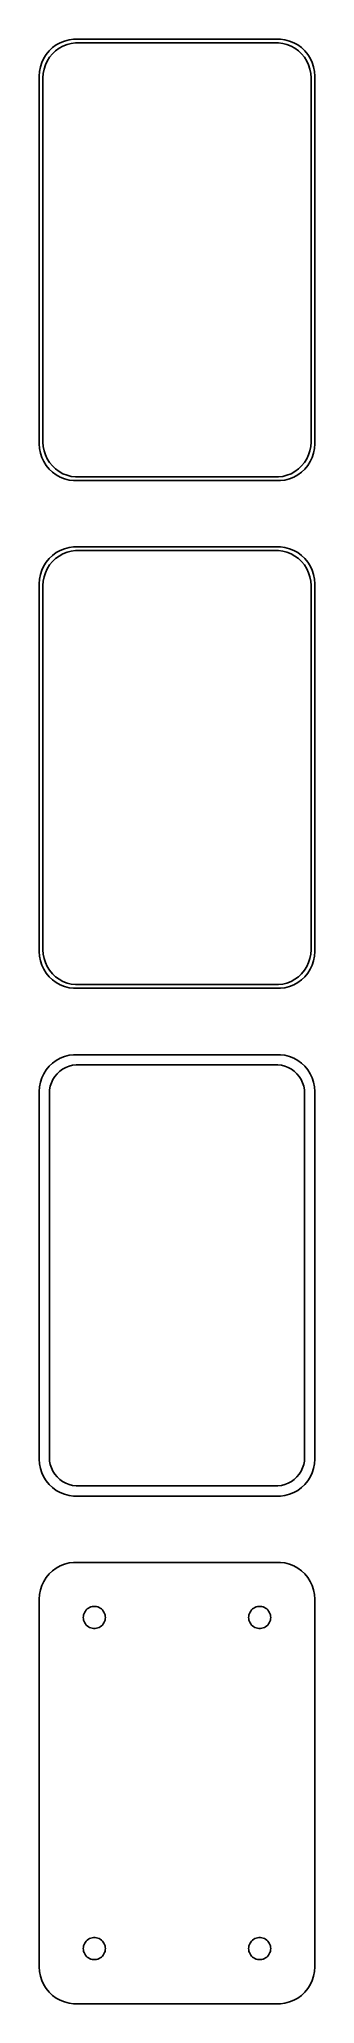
# Model space of a CAD drawing. Header units: metres. Extents: x -19 to 19, y 177 to 444.
import ezdxf

# ---------------------------------------------------------------- set-up
doc = ezdxf.new("R2010")
doc.units = ezdxf.units.M

msp = doc.modelspace()

# ---------------------------------------------------------------- linework, layer by layer
for p, q in [((-16.4291, 443.222), (-16.9371, 442.853)), ((-15.8789, 443.524), (-16.4291, 443.222)), ((-15.2951, 443.755), (-15.8789, 443.524)), ((-15.5224, 443.048), (-14.9678, 443.268)), ((-14.6869, 443.911), (-15.2951, 443.755)), ((-14.9678, 443.268), (-14.3901, 443.416)), ((-14.0639, 443.99), (-14.6869, 443.911)), ((-14.3901, 443.416), (-13.7982, 443.491)), ((14.0639, 443.99), (-14.0639, 443.99)), ((-13.7982, 443.491), (13.7982, 443.491)), ((13.7982, 443.491), (14.3901, 443.416)), ((14.6869, 443.911), (14.0639, 443.99)), ((14.3901, 443.416), (14.9678, 443.268)), ((15.2951, 443.755), (14.6869, 443.911)), ((14.9678, 443.268), (15.5224, 443.048)), ((15.8789, 443.524), (15.2951, 443.755)), ((16.4291, 443.222), (15.8789, 443.524)), ((16.9371, 442.853), (16.4291, 443.222)), ((-18.3989, 440.841), (-18.5929, 440.243)), ((-18.1315, 441.409), (-18.3989, 440.841)), ((-17.7951, 441.939), (-18.1315, 441.409)), ((-17.9164, 440.499), (-17.6624, 441.038)), ((-17.3948, 442.423), (-17.7951, 441.939)), ((-17.6624, 441.038), (-17.3428, 441.542)), ((-16.9371, 442.853), (-17.3948, 442.423)), ((-17.3428, 441.542), (-16.9626, 442.002)), ((-16.9626, 442.002), (-16.5278, 442.41)), ((-16.5278, 442.41), (-16.0452, 442.761)), ((-16.0452, 442.761), (-15.5224, 443.048)), ((15.5224, 443.048), (16.0452, 442.761)), ((16.0452, 442.761), (16.5278, 442.41)), ((16.5278, 442.41), (16.9626, 442.002)), ((17.3948, 442.423), (16.9371, 442.853)), ((16.9626, 442.002), (17.3428, 441.542)), ((17.3428, 441.542), (17.6624, 441.038)), ((17.7951, 441.939), (17.3948, 442.423)), ((17.6624, 441.038), (17.9164, 440.499)), ((18.1315, 441.409), (17.7951, 441.939)), ((18.3989, 440.841), (18.1315, 441.409)), ((18.5929, 440.243), (18.3989, 440.841)), ((-18.7106, 439.627), (-18.75, 439)), ((-18.75, 439), (-18.75, 389)), ((-18.5929, 440.243), (-18.7106, 439.627)), ((-18.25, 438.75), (-18.2125, 439.345)), ((-18.25, 389.25), (-18.25, 438.75)), ((-18.2125, 439.345), (-18.1008, 439.931)), ((-18.1008, 439.931), (-17.9164, 440.499)), ((17.9164, 440.499), (18.1008, 439.931)), ((18.1008, 439.931), (18.2125, 439.345)), ((18.2125, 439.345), (18.25, 438.75)), ((18.25, 438.75), (18.25, 389.25)), ((18.7106, 439.627), (18.5929, 440.243)), ((18.75, 439), (18.7106, 439.627)), ((18.75, 389), (18.75, 439)), ((-18.75, 389), (-18.7106, 388.373)), ((-18.7106, 388.373), (-18.5929, 387.757)), ((-18.5929, 387.757), (-18.3989, 387.159)), ((-18.3989, 387.159), (-18.1315, 386.591)), ((-18.2125, 388.655), (-18.25, 389.25)), ((-18.1008, 388.069), (-18.2125, 388.655)), ((-17.9164, 387.501), (-18.1008, 388.069)), ((-17.6624, 386.962), (-17.9164, 387.501)), ((17.9164, 387.501), (17.6624, 386.962)), ((18.1008, 388.069), (17.9164, 387.501)), ((18.2125, 388.655), (18.1008, 388.069)), ((18.1315, 386.591), (18.3989, 387.159)), ((18.25, 389.25), (18.2125, 388.655)), ((18.3989, 387.159), (18.5929, 387.757)), ((18.5929, 387.757), (18.7106, 388.373)), ((18.7106, 388.373), (18.75, 389)), ((-18.1315, 386.591), (-17.7951, 386.061)), ((-17.7951, 386.061), (-17.3948, 385.577)), ((-17.3428, 386.458), (-17.6624, 386.962)), ((-17.3948, 385.577), (-16.9371, 385.147)), ((-16.9626, 385.998), (-17.3428, 386.458)), ((-16.5278, 385.59), (-16.9626, 385.998)), ((-16.9371, 385.147), (-16.4291, 384.778)), ((-16.0452, 385.239), (-16.5278, 385.59)), ((-16.4291, 384.778), (-15.8789, 384.476)), ((-15.5224, 384.952), (-16.0452, 385.239)), ((-15.8789, 384.476), (-15.2951, 384.245)), ((-14.9678, 384.732), (-15.5224, 384.952)), ((-14.3901, 384.584), (-14.9678, 384.732)), ((-13.7982, 384.509), (-14.3901, 384.584)), ((13.7982, 384.509), (-13.7982, 384.509)), ((14.3901, 384.584), (13.7982, 384.509)), ((14.9678, 384.732), (14.3901, 384.584)), ((15.5224, 384.952), (14.9678, 384.732)), ((15.2951, 384.245), (15.8789, 384.476)), ((16.0452, 385.239), (15.5224, 384.952)), ((15.8789, 384.476), (16.4291, 384.778)), ((16.5278, 385.59), (16.0452, 385.239)), ((16.4291, 384.778), (16.9371, 385.147)), ((16.9626, 385.998), (16.5278, 385.59)), ((16.9371, 385.147), (17.3948, 385.577)), ((17.3428, 386.458), (16.9626, 385.998)), ((17.6624, 386.962), (17.3428, 386.458)), ((17.3948, 385.577), (17.7951, 386.061)), ((17.7951, 386.061), (18.1315, 386.591)), ((-15.2951, 384.245), (-14.6869, 384.089)), ((-14.6869, 384.089), (-14.0639, 384.01)), ((-14.0639, 384.01), (14.0639, 384.01)), ((14.0639, 384.01), (14.6869, 384.089)), ((14.6869, 384.089), (15.2951, 384.245)), ((-16.9371, 373.853), (-17.3948, 373.423)), ((-16.4291, 374.222), (-16.9371, 373.853)), ((-15.8789, 374.524), (-16.4291, 374.222)), ((-16.0452, 373.761), (-15.5224, 374.048)), ((-15.2951, 374.755), (-15.8789, 374.524)), ((-15.5224, 374.048), (-14.9678, 374.268)), ((-14.6869, 374.911), (-15.2951, 374.755)), ((-14.9678, 374.268), (-14.3901, 374.416)), ((-14.0639, 374.99), (-14.6869, 374.911)), ((-14.3901, 374.416), (-13.7982, 374.491)), ((14.0639, 374.99), (-14.0639, 374.99)), ((-13.7982, 374.491), (13.7982, 374.491)), ((13.7982, 374.491), (14.3901, 374.416)), ((14.6869, 374.911), (14.0639, 374.99)), ((14.3901, 374.416), (14.9678, 374.268)), ((15.2951, 374.755), (14.6869, 374.911)), ((14.9678, 374.268), (15.5224, 374.048)), ((15.8789, 374.524), (15.2951, 374.755)), ((15.5224, 374.048), (16.0452, 373.761)), ((16.4291, 374.222), (15.8789, 374.524)), ((16.9371, 373.853), (16.4291, 374.222)), ((17.3948, 373.423), (16.9371, 373.853)), ((-18.5929, 371.243), (-18.7106, 370.627)), ((-18.3989, 371.841), (-18.5929, 371.243)), ((-18.1315, 372.409), (-18.3989, 371.841)), ((-17.7951, 372.939), (-18.1315, 372.409)), ((-18.1008, 370.931), (-17.9164, 371.499)), ((-17.9164, 371.499), (-17.6624, 372.038)), ((-17.3948, 373.423), (-17.7951, 372.939)), ((-17.6624, 372.038), (-17.3428, 372.542)), ((-17.3428, 372.542), (-16.9626, 373.002)), ((-16.9626, 373.002), (-16.5278, 373.41)), ((-16.5278, 373.41), (-16.0452, 373.761)), ((16.0452, 373.761), (16.5278, 373.41)), ((16.5278, 373.41), (16.9626, 373.002)), ((16.9626, 373.002), (17.3428, 372.542)), ((17.3428, 372.542), (17.6624, 372.038)), ((17.7951, 372.939), (17.3948, 373.423)), ((17.6624, 372.038), (17.9164, 371.499)), ((18.1315, 372.409), (17.7951, 372.939)), ((17.9164, 371.499), (18.1008, 370.931)), ((18.3989, 371.841), (18.1315, 372.409)), ((18.5929, 371.243), (18.3989, 371.841)), ((18.7106, 370.627), (18.5929, 371.243)), ((-18.7106, 370.627), (-18.75, 370)), ((-18.75, 370), (-18.75, 320)), ((-18.25, 369.75), (-18.2125, 370.345)), ((-18.25, 320.25), (-18.25, 369.75)), ((-18.2125, 370.345), (-18.1008, 370.931)), ((18.1008, 370.931), (18.2125, 370.345)), ((18.2125, 370.345), (18.25, 369.75)), ((18.25, 369.75), (18.25, 320.25)), ((18.75, 370), (18.7106, 370.627)), ((18.75, 320), (18.75, 370)), ((-18.75, 320), (-18.7106, 319.373)), ((-18.7106, 319.373), (-18.5929, 318.757)), ((-18.5929, 318.757), (-18.3989, 318.159)), ((-18.3989, 318.159), (-18.1315, 317.591)), ((-18.2125, 319.655), (-18.25, 320.25)), ((-18.1008, 319.069), (-18.2125, 319.655)), ((-17.9164, 318.501), (-18.1008, 319.069)), ((-17.6624, 317.962), (-17.9164, 318.501)), ((-17.3428, 317.458), (-17.6624, 317.962)), ((17.6624, 317.962), (17.3428, 317.458)), ((17.9164, 318.501), (17.6624, 317.962)), ((18.1008, 319.069), (17.9164, 318.501)), ((18.2125, 319.655), (18.1008, 319.069)), ((18.1315, 317.591), (18.3989, 318.159)), ((18.25, 320.25), (18.2125, 319.655)), ((18.3989, 318.159), (18.5929, 318.757)), ((18.5929, 318.757), (18.7106, 319.373)), ((18.7106, 319.373), (18.75, 320)), ((-18.1315, 317.591), (-17.7951, 317.061)), ((-17.7951, 317.061), (-17.3948, 316.577)), ((-17.3948, 316.577), (-16.9371, 316.147)), ((-16.9626, 316.998), (-17.3428, 317.458)), ((-16.5278, 316.59), (-16.9626, 316.998)), ((-16.9371, 316.147), (-16.4291, 315.778)), ((-16.0452, 316.239), (-16.5278, 316.59)), ((-16.4291, 315.778), (-15.8789, 315.476)), ((-15.5224, 315.952), (-16.0452, 316.239)), ((-15.8789, 315.476), (-15.2951, 315.245)), ((-14.9678, 315.732), (-15.5224, 315.952)), ((-15.2951, 315.245), (-14.6869, 315.089)), ((-14.3901, 315.584), (-14.9678, 315.732)), ((-14.6869, 315.089), (-14.0639, 315.01)), ((-13.7982, 315.509), (-14.3901, 315.584)), ((13.7982, 315.509), (-13.7982, 315.509)), ((14.3901, 315.584), (13.7982, 315.509)), ((14.0639, 315.01), (14.6869, 315.089)), ((14.9678, 315.732), (14.3901, 315.584)), ((14.6869, 315.089), (15.2951, 315.245)), ((15.5224, 315.952), (14.9678, 315.732)), ((15.2951, 315.245), (15.8789, 315.476)), ((16.0452, 316.239), (15.5224, 315.952)), ((15.8789, 315.476), (16.4291, 315.778)), ((16.5278, 316.59), (16.0452, 316.239)), ((16.4291, 315.778), (16.9371, 316.147)), ((16.9626, 316.998), (16.5278, 316.59)), ((16.9371, 316.147), (17.3948, 316.577)), ((17.3428, 317.458), (16.9626, 316.998)), ((17.3948, 316.577), (17.7951, 317.061)), ((17.7951, 317.061), (18.1315, 317.591)), ((-14.0639, 315.01), (14.0639, 315.01)), ((-17.3948, 304.423), (-17.7951, 303.939)), ((-16.9371, 304.853), (-17.3948, 304.423)), ((-16.4291, 305.222), (-16.9371, 304.853)), ((-15.8789, 305.524), (-16.4291, 305.222)), ((-15.2951, 305.755), (-15.8789, 305.524)), ((-14.6869, 305.911), (-15.2951, 305.755)), ((-15.1475, 304.251), (-14.6957, 304.43)), ((-14.6957, 304.43), (-14.2251, 304.551)), ((-14.0639, 305.99), (-14.6869, 305.911)), ((-14.2251, 304.551), (-13.743, 304.612)), ((14.0639, 305.99), (-14.0639, 305.99)), ((-13.743, 304.612), (13.743, 304.612)), ((13.743, 304.612), (14.2251, 304.551)), ((14.6869, 305.911), (14.0639, 305.99)), ((14.2251, 304.551), (14.6957, 304.43)), ((15.2951, 305.755), (14.6869, 305.911)), ((14.6957, 304.43), (15.1475, 304.251)), ((15.8789, 305.524), (15.2951, 305.755)), ((16.4291, 305.222), (15.8789, 305.524)), ((16.9371, 304.853), (16.4291, 305.222)), ((17.3948, 304.423), (16.9371, 304.853)), ((17.7951, 303.939), (17.3948, 304.423)), ((-18.5929, 302.243), (-18.7106, 301.627)), ((-18.3989, 302.841), (-18.5929, 302.243)), ((-18.1315, 303.409), (-18.3989, 302.841)), ((-17.7951, 303.939), (-18.1315, 303.409)), ((-17.339, 301.235), (-17.2479, 301.712)), ((-17.2479, 301.712), (-17.0977, 302.174)), ((-17.0977, 302.174), (-16.8908, 302.614)), ((-16.8908, 302.614), (-16.6305, 303.024)), ((-16.6305, 303.024), (-16.3207, 303.399)), ((-16.3207, 303.399), (-15.9665, 303.731)), ((-15.9665, 303.731), (-15.5734, 304.017)), ((-15.5734, 304.017), (-15.1475, 304.251)), ((15.1475, 304.251), (15.5734, 304.017)), ((15.5734, 304.017), (15.9665, 303.731)), ((15.9665, 303.731), (16.3207, 303.399)), ((16.3207, 303.399), (16.6305, 303.024)), ((16.6305, 303.024), (16.8908, 302.614)), ((16.8908, 302.614), (17.0977, 302.174)), ((17.0977, 302.174), (17.2479, 301.712)), ((17.2479, 301.712), (17.339, 301.235)), ((18.1315, 303.409), (17.7951, 303.939)), ((18.3989, 302.841), (18.1315, 303.409)), ((18.5929, 302.243), (18.3989, 302.841)), ((18.7106, 301.627), (18.5929, 302.243)), ((-18.7106, 301.627), (-18.75, 301)), ((-18.75, 301), (-18.75, 251)), ((-17.3695, 300.75), (-17.339, 301.235)), ((-17.3695, 251.25), (-17.3695, 300.75)), ((17.339, 301.235), (17.3695, 300.75)), ((17.3695, 300.75), (17.3695, 251.25)), ((18.75, 301), (18.7106, 301.627)), ((18.75, 251), (18.75, 301)), ((-18.75, 251), (-18.7106, 250.373)), ((-17.339, 250.765), (-17.3695, 251.25)), ((17.3695, 251.25), (17.339, 250.765)), ((18.7106, 250.373), (18.75, 251)), ((-18.7106, 250.373), (-18.5929, 249.757)), ((-18.5929, 249.757), (-18.3989, 249.159)), ((-18.3989, 249.159), (-18.1315, 248.591)), ((-18.1315, 248.591), (-17.7951, 248.061)), ((-17.2479, 250.288), (-17.339, 250.765)), ((-17.0977, 249.826), (-17.2479, 250.288)), ((-16.8908, 249.386), (-17.0977, 249.826)), ((-16.6305, 248.976), (-16.8908, 249.386)), ((-16.3207, 248.601), (-16.6305, 248.976)), ((-15.9665, 248.269), (-16.3207, 248.601)), ((16.3207, 248.601), (15.9665, 248.269)), ((16.6305, 248.976), (16.3207, 248.601)), ((16.8908, 249.386), (16.6305, 248.976)), ((17.0977, 249.826), (16.8908, 249.386)), ((17.2479, 250.288), (17.0977, 249.826)), ((17.339, 250.765), (17.2479, 250.288)), ((17.7951, 248.061), (18.1315, 248.591)), ((18.1315, 248.591), (18.3989, 249.159)), ((18.3989, 249.159), (18.5929, 249.757)), ((18.5929, 249.757), (18.7106, 250.373)), ((-17.7951, 248.061), (-17.3948, 247.577)), ((-17.3948, 247.577), (-16.9371, 247.147)), ((-16.9371, 247.147), (-16.4291, 246.778)), ((-16.4291, 246.778), (-15.8789, 246.476)), ((-15.5734, 247.983), (-15.9665, 248.269)), ((-15.8789, 246.476), (-15.2951, 246.245)), ((-15.1475, 247.749), (-15.5734, 247.983)), ((-15.2951, 246.245), (-14.6869, 246.089)), ((-14.6957, 247.57), (-15.1475, 247.749)), ((-14.2251, 247.449), (-14.6957, 247.57)), ((-14.6869, 246.089), (-14.0639, 246.01)), ((-13.743, 247.388), (-14.2251, 247.449)), ((-14.0639, 246.01), (14.0639, 246.01)), ((13.743, 247.388), (-13.743, 247.388)), ((14.2251, 247.449), (13.743, 247.388)), ((14.0639, 246.01), (14.6869, 246.089)), ((14.6957, 247.57), (14.2251, 247.449)), ((14.6869, 246.089), (15.2951, 246.245)), ((15.1475, 247.749), (14.6957, 247.57)), ((15.5734, 247.983), (15.1475, 247.749)), ((15.2951, 246.245), (15.8789, 246.476)), ((15.9665, 248.269), (15.5734, 247.983)), ((15.8789, 246.476), (16.4291, 246.778)), ((16.4291, 246.778), (16.9371, 247.147)), ((16.9371, 247.147), (17.3948, 247.577)), ((17.3948, 247.577), (17.7951, 248.061)), ((-17.3948, 235.423), (-17.7951, 234.939)), ((-16.9371, 235.853), (-17.3948, 235.423)), ((-16.4291, 236.222), (-16.9371, 235.853)), ((-15.8789, 236.524), (-16.4291, 236.222)), ((-15.2951, 236.755), (-15.8789, 236.524)), ((-14.6869, 236.911), (-15.2951, 236.755)), ((-14.0639, 236.99), (-14.6869, 236.911)), ((14.0639, 236.99), (-14.0639, 236.99)), ((14.6869, 236.911), (14.0639, 236.99)), ((15.2951, 236.755), (14.6869, 236.911)), ((15.8789, 236.524), (15.2951, 236.755)), ((16.4291, 236.222), (15.8789, 236.524)), ((16.9371, 235.853), (16.4291, 236.222)), ((17.3948, 235.423), (16.9371, 235.853)), ((17.7951, 234.939), (17.3948, 235.423)), ((-18.7106, 232.627), (-18.75, 232)), ((-18.5929, 233.243), (-18.7106, 232.627)), ((-18.3989, 233.841), (-18.5929, 233.243)), ((-18.1315, 234.409), (-18.3989, 233.841)), ((-17.7951, 234.939), (-18.1315, 234.409)), ((18.1315, 234.409), (17.7951, 234.939)), ((18.3989, 233.841), (18.1315, 234.409)), ((18.5929, 233.243), (18.3989, 233.841)), ((18.7106, 232.627), (18.5929, 233.243)), ((18.75, 232), (18.7106, 232.627)), ((-18.75, 232), (-18.75, 182)), ((-12.75, 229.5), (-12.7382, 229.688)), ((-12.7382, 229.688), (-12.7029, 229.873)), ((-12.7029, 229.873), (-12.6447, 230.052)), ((-12.6447, 230.052), (-12.5645, 230.223)), ((-12.5645, 230.223), (-12.4635, 230.382)), ((-12.4635, 230.382), (-12.3434, 230.527)), ((-12.3434, 230.527), (-12.2061, 230.656)), ((-12.2061, 230.656), (-12.0537, 230.766)), ((-12.0537, 230.766), (-11.8887, 230.857)), ((-11.8887, 230.857), (-11.7135, 230.927)), ((-11.7135, 230.927), (-11.5311, 230.973)), ((-11.5311, 230.973), (-11.3442, 230.997)), ((-11.3442, 230.997), (-11.1558, 230.997)), ((-11.1558, 230.997), (-10.9689, 230.973)), ((-10.9689, 230.973), (-10.7865, 230.927)), ((-10.7865, 230.927), (-10.6113, 230.857)), ((-10.6113, 230.857), (-10.4463, 230.766)), ((-10.4463, 230.766), (-10.2939, 230.656)), ((-10.2939, 230.656), (-10.1565, 230.527)), ((-10.1565, 230.527), (-10.0365, 230.382)), ((-10.0365, 230.382), (-9.93553, 230.223)), ((-9.93553, 230.223), (-9.85533, 230.052)), ((-9.85533, 230.052), (-9.79712, 229.873)), ((-9.79712, 229.873), (-9.76183, 229.688)), ((-9.76183, 229.688), (-9.75, 229.5)), ((9.75, 229.5), (9.76183, 229.688)), ((9.76183, 229.688), (9.79712, 229.873)), ((9.79712, 229.873), (9.85533, 230.052)), ((9.85533, 230.052), (9.93553, 230.223)), ((9.93553, 230.223), (10.0365, 230.382)), ((10.0365, 230.382), (10.1565, 230.527)), ((10.1565, 230.527), (10.2939, 230.656)), ((10.2939, 230.656), (10.4463, 230.766)), ((10.4463, 230.766), (10.6113, 230.857)), ((10.6113, 230.857), (10.7865, 230.927)), ((10.7865, 230.927), (10.9689, 230.973)), ((10.9689, 230.973), (11.1558, 230.997)), ((11.1558, 230.997), (11.3442, 230.997)), ((11.3442, 230.997), (11.5311, 230.973)), ((11.5311, 230.973), (11.7135, 230.927)), ((11.7135, 230.927), (11.8887, 230.857)), ((11.8887, 230.857), (12.0537, 230.766)), ((12.0537, 230.766), (12.2061, 230.656)), ((12.2061, 230.656), (12.3434, 230.527)), ((12.3434, 230.527), (12.4635, 230.382)), ((12.4635, 230.382), (12.5645, 230.223)), ((12.5645, 230.223), (12.6447, 230.052)), ((12.6447, 230.052), (12.7029, 229.873)), ((12.7029, 229.873), (12.7382, 229.688)), ((12.7382, 229.688), (12.75, 229.5)), ((18.75, 182), (18.75, 232)), ((-12.7382, 229.312), (-12.75, 229.5)), ((-12.7029, 229.127), (-12.7382, 229.312)), ((-12.6447, 228.948), (-12.7029, 229.127)), ((-12.5645, 228.777), (-12.6447, 228.948)), ((-12.4635, 228.618), (-12.5645, 228.777)), ((-12.3434, 228.473), (-12.4635, 228.618)), ((-12.2061, 228.344), (-12.3434, 228.473)), ((-12.0537, 228.234), (-12.2061, 228.344)), ((-11.8887, 228.143), (-12.0537, 228.234)), ((-11.7135, 228.073), (-11.8887, 228.143)), ((-11.5311, 228.027), (-11.7135, 228.073)), ((-11.3442, 228.003), (-11.5311, 228.027)), ((-11.1558, 228.003), (-11.3442, 228.003)), ((-10.9689, 228.027), (-11.1558, 228.003)), ((-10.7865, 228.073), (-10.9689, 228.027)), ((-10.6113, 228.143), (-10.7865, 228.073)), ((-10.4463, 228.234), (-10.6113, 228.143)), ((-10.2939, 228.344), (-10.4463, 228.234)), ((-10.1565, 228.473), (-10.2939, 228.344)), ((-10.0365, 228.618), (-10.1565, 228.473)), ((-9.93553, 228.777), (-10.0365, 228.618)), ((-9.85533, 228.948), (-9.93553, 228.777)), ((-9.79712, 229.127), (-9.85533, 228.948)), ((-9.76183, 229.312), (-9.79712, 229.127)), ((-9.75, 229.5), (-9.76183, 229.312)), ((9.76183, 229.312), (9.75, 229.5)), ((9.79712, 229.127), (9.76183, 229.312)), ((9.85533, 228.948), (9.79712, 229.127)), ((9.93553, 228.777), (9.85533, 228.948)), ((10.0365, 228.618), (9.93553, 228.777)), ((10.1565, 228.473), (10.0365, 228.618)), ((10.2939, 228.344), (10.1565, 228.473)), ((10.4463, 228.234), (10.2939, 228.344)), ((10.6113, 228.143), (10.4463, 228.234)), ((10.7865, 228.073), (10.6113, 228.143)), ((10.9689, 228.027), (10.7865, 228.073)), ((11.1558, 228.003), (10.9689, 228.027)), ((11.3442, 228.003), (11.1558, 228.003)), ((11.5311, 228.027), (11.3442, 228.003)), ((11.7135, 228.073), (11.5311, 228.027)), ((11.8887, 228.143), (11.7135, 228.073)), ((12.0537, 228.234), (11.8887, 228.143)), ((12.2061, 228.344), (12.0537, 228.234)), ((12.3434, 228.473), (12.2061, 228.344)), ((12.4635, 228.618), (12.3434, 228.473)), ((12.5645, 228.777), (12.4635, 228.618)), ((12.6447, 228.948), (12.5645, 228.777)), ((12.7029, 229.127), (12.6447, 228.948)), ((12.7382, 229.312), (12.7029, 229.127)), ((12.75, 229.5), (12.7382, 229.312)), ((-12.75, 184.5), (-12.7382, 184.688)), ((-12.7382, 184.312), (-12.75, 184.5)), ((-12.7382, 184.688), (-12.7029, 184.873)), ((-12.7029, 184.127), (-12.7382, 184.312)), ((-12.7029, 184.873), (-12.6447, 185.052)), ((-12.6447, 185.052), (-12.5645, 185.223)), ((-12.5645, 185.223), (-12.4635, 185.382)), ((-12.4635, 185.382), (-12.3434, 185.527)), ((-12.3434, 185.527), (-12.2061, 185.656)), ((-12.2061, 185.656), (-12.0537, 185.766)), ((-12.0537, 185.766), (-11.8887, 185.857)), ((-11.8887, 185.857), (-11.7135, 185.927)), ((-11.7135, 185.927), (-11.5311, 185.973)), ((-11.5311, 185.973), (-11.3442, 185.997)), ((-11.3442, 185.997), (-11.1558, 185.997)), ((-11.1558, 185.997), (-10.9689, 185.973)), ((-10.9689, 185.973), (-10.7865, 185.927)), ((-10.7865, 185.927), (-10.6113, 185.857)), ((-10.6113, 185.857), (-10.4463, 185.766)), ((-10.4463, 185.766), (-10.2939, 185.656)), ((-10.2939, 185.656), (-10.1565, 185.527)), ((-10.1565, 185.527), (-10.0365, 185.382)), ((-10.0365, 185.382), (-9.93553, 185.223)), ((-9.93553, 185.223), (-9.85533, 185.052)), ((-9.85533, 185.052), (-9.79712, 184.873)), ((-9.79712, 184.873), (-9.76183, 184.688)), ((-9.76183, 184.312), (-9.79712, 184.127)), ((-9.76183, 184.688), (-9.75, 184.5)), ((-9.75, 184.5), (-9.76183, 184.312)), ((9.75, 184.5), (9.76183, 184.688)), ((9.76183, 184.312), (9.75, 184.5)), ((9.76183, 184.688), (9.79712, 184.873)), ((9.79712, 184.127), (9.76183, 184.312)), ((9.79712, 184.873), (9.85533, 185.052)), ((9.85533, 185.052), (9.93553, 185.223)), ((9.93553, 185.223), (10.0365, 185.382)), ((10.0365, 185.382), (10.1565, 185.527)), ((10.1565, 185.527), (10.2939, 185.656)), ((10.2939, 185.656), (10.4463, 185.766)), ((10.4463, 185.766), (10.6113, 185.857)), ((10.6113, 185.857), (10.7865, 185.927)), ((10.7865, 185.927), (10.9689, 185.973)), ((10.9689, 185.973), (11.1558, 185.997)), ((11.1558, 185.997), (11.3442, 185.997)), ((11.3442, 185.997), (11.5311, 185.973)), ((11.5311, 185.973), (11.7135, 185.927)), ((11.7135, 185.927), (11.8887, 185.857)), ((11.8887, 185.857), (12.0537, 185.766)), ((12.0537, 185.766), (12.2061, 185.656)), ((12.2061, 185.656), (12.3434, 185.527)), ((12.3434, 185.527), (12.4635, 185.382)), ((12.4635, 185.382), (12.5645, 185.223)), ((12.5645, 185.223), (12.6447, 185.052)), ((12.6447, 185.052), (12.7029, 184.873)), ((12.7029, 184.873), (12.7382, 184.688)), ((12.7382, 184.312), (12.7029, 184.127)), ((12.7382, 184.688), (12.75, 184.5)), ((12.75, 184.5), (12.7382, 184.312)), ((-18.75, 182), (-18.7106, 181.373)), ((-12.6447, 183.948), (-12.7029, 184.127)), ((-12.5645, 183.777), (-12.6447, 183.948)), ((-12.4635, 183.618), (-12.5645, 183.777)), ((-12.3434, 183.473), (-12.4635, 183.618)), ((-12.2061, 183.344), (-12.3434, 183.473)), ((-12.0537, 183.234), (-12.2061, 183.344)), ((-11.8887, 183.143), (-12.0537, 183.234)), ((-11.7135, 183.073), (-11.8887, 183.143)), ((-11.5311, 183.027), (-11.7135, 183.073)), ((-11.3442, 183.003), (-11.5311, 183.027)), ((-11.1558, 183.003), (-11.3442, 183.003)), ((-10.9689, 183.027), (-11.1558, 183.003)), ((-10.7865, 183.073), (-10.9689, 183.027)), ((-10.6113, 183.143), (-10.7865, 183.073)), ((-10.4463, 183.234), (-10.6113, 183.143)), ((-10.2939, 183.344), (-10.4463, 183.234)), ((-10.1565, 183.473), (-10.2939, 183.344)), ((-10.0365, 183.618), (-10.1565, 183.473)), ((-9.93553, 183.777), (-10.0365, 183.618)), ((-9.85533, 183.948), (-9.93553, 183.777)), ((-9.79712, 184.127), (-9.85533, 183.948)), ((9.85533, 183.948), (9.79712, 184.127)), ((9.93553, 183.777), (9.85533, 183.948)), ((10.0365, 183.618), (9.93553, 183.777)), ((10.1565, 183.473), (10.0365, 183.618)), ((10.2939, 183.344), (10.1565, 183.473)), ((10.4463, 183.234), (10.2939, 183.344)), ((10.6113, 183.143), (10.4463, 183.234)), ((10.7865, 183.073), (10.6113, 183.143)), ((10.9689, 183.027), (10.7865, 183.073)), ((11.1558, 183.003), (10.9689, 183.027)), ((11.3442, 183.003), (11.1558, 183.003)), ((11.5311, 183.027), (11.3442, 183.003)), ((11.7135, 183.073), (11.5311, 183.027)), ((11.8887, 183.143), (11.7135, 183.073)), ((12.0537, 183.234), (11.8887, 183.143)), ((12.2061, 183.344), (12.0537, 183.234)), ((12.3434, 183.473), (12.2061, 183.344)), ((12.4635, 183.618), (12.3434, 183.473)), ((12.5645, 183.777), (12.4635, 183.618)), ((12.6447, 183.948), (12.5645, 183.777)), ((12.7029, 184.127), (12.6447, 183.948)), ((18.7106, 181.373), (18.75, 182)), ((-18.7106, 181.373), (-18.5929, 180.757)), ((-18.5929, 180.757), (-18.3989, 180.159)), ((-18.3989, 180.159), (-18.1315, 179.591)), ((-18.1315, 179.591), (-17.7951, 179.061)), ((-17.7951, 179.061), (-17.3948, 178.577)), ((17.3948, 178.577), (17.7951, 179.061)), ((17.7951, 179.061), (18.1315, 179.591)), ((18.1315, 179.591), (18.3989, 180.159)), ((18.3989, 180.159), (18.5929, 180.757)), ((18.5929, 180.757), (18.7106, 181.373)), ((-17.3948, 178.577), (-16.9371, 178.147)), ((-16.9371, 178.147), (-16.4291, 177.778)), ((-16.4291, 177.778), (-15.8789, 177.476)), ((-15.8789, 177.476), (-15.2951, 177.245)), ((-15.2951, 177.245), (-14.6869, 177.089)), ((-14.6869, 177.089), (-14.0639, 177.01)), ((-14.0639, 177.01), (14.0639, 177.01)), ((14.0639, 177.01), (14.6869, 177.089)), ((14.6869, 177.089), (15.2951, 177.245)), ((15.2951, 177.245), (15.8789, 177.476)), ((15.8789, 177.476), (16.4291, 177.778)), ((16.4291, 177.778), (16.9371, 178.147)), ((16.9371, 178.147), (17.3948, 178.577))]:
    msp.add_line(p, q)

doc.saveas('drawing.dxf')
